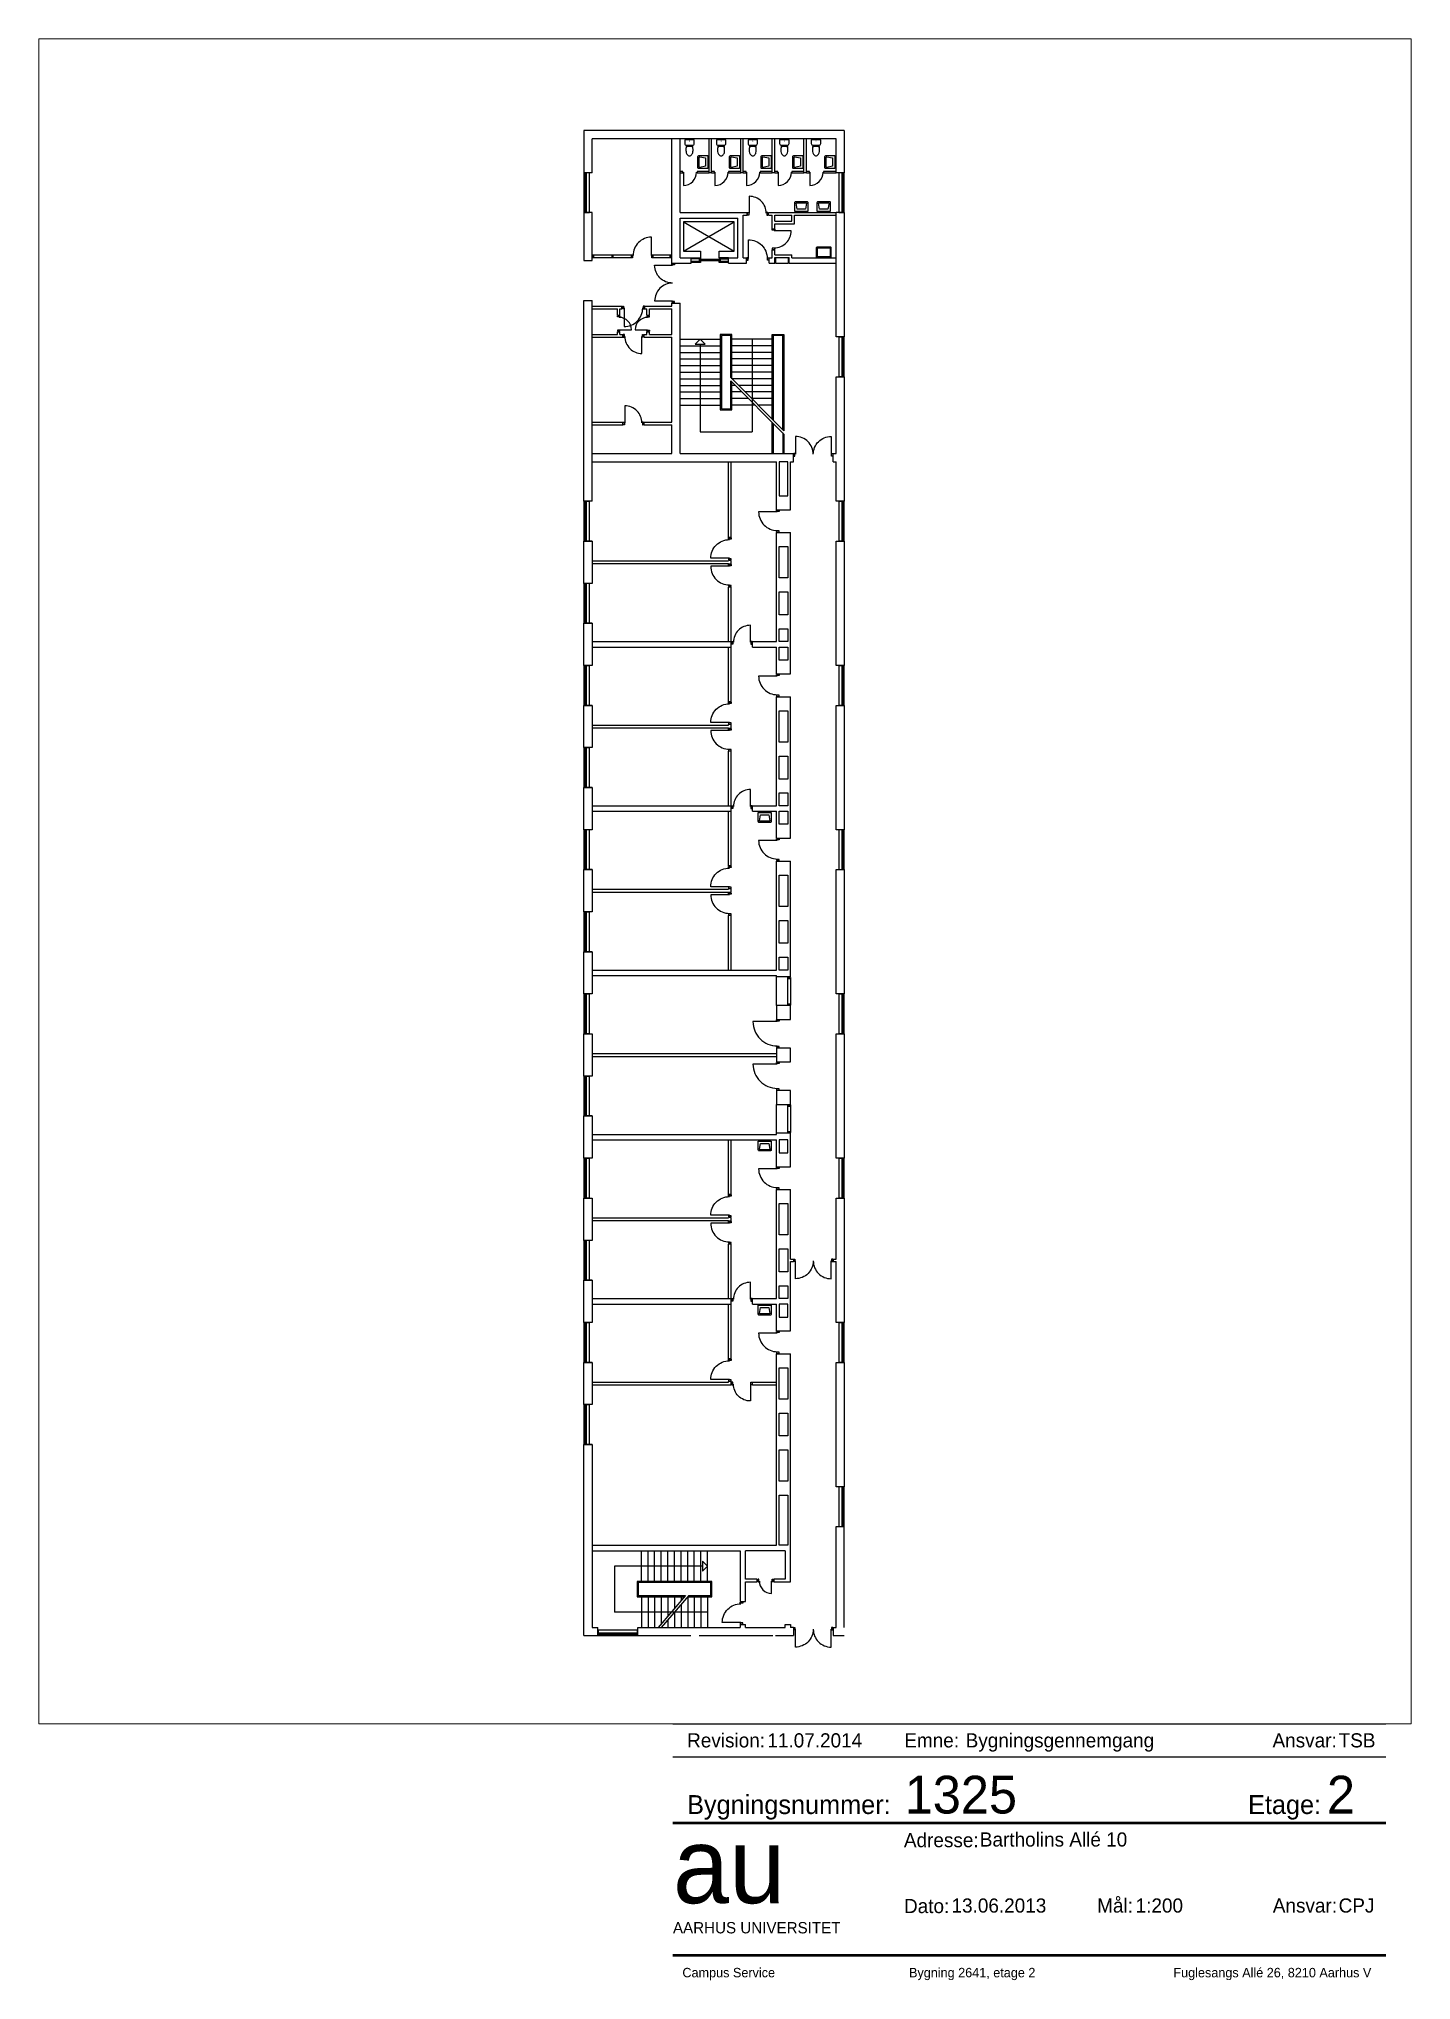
# Paper-space layout 'A3_pdf_stående' of a CAD drawing. Header units: millimetres. Extents: x 0 to 291, y 2 to 414.
# The model-space entities are those that its viewports show. They can reach past a viewport. Long polylines and large blocks are cut down to what shows.
import ezdxf

# ---------------------------------------------------------------- set-up
doc = ezdxf.new("R2010")
doc.units = ezdxf.units.MM
doc.header["$LTSCALE"] = 100
doc.linetypes.add('HIDDEN', pattern=[5, 4, -1])
for name, color, linetype in [('A21----', 7, 'Continuous'), ('a22--l-', 1, 'Continuous'), ('A22--U-', 3, 'Continuous'), ('A24----', 1, 'Continuous'), ('A314-S-', 8, 'Continuous'), ('A321---', 1, 'Continuous'), ('A322---', 1, 'Continuous'), ('A59----', 2, 'Continuous'), ('A66----', 12, 'Continuous'), ('A89--Y-', 12, 'Continuous')]:
    doc.layers.add(name, color=color, linetype=linetype)
doc.layers.add('tegningsopsætning', color=7, linetype='Continuous', lineweight=50)
doc.styles.add('ISO', font='ISO')
doc.styles.add('tegningshoved str 3', font='', dxfattribs={"height": 3})
doc.styles.add('tegningshoved str 8', font='', dxfattribs={"height": 8})
doc.styles.get('tegningshoved str 3').set_extended_font_data('AU Passata')
doc.styles.get('tegningshoved str 8').set_extended_font_data('AU Passata')

# ---------------------------------------------------------------- blocks, each defined once
blk = doc.blocks.new('Tegningshoved')
at = {"layer": 'tegningsopsætning'}
for points in [[(0, 28), (151, 28)], [(0, 0), (151, 0)]]:
    blk.add_lwpolyline(points, dxfattribs=at)
at = {"layer": 'tegningsopsætning', "attachment_point": 1}
for s, width, insert, char_height in [('{\\fAU Passata|b0|i0|c0|p34;Bygningsnummer:}', 14.039, (3, 33.89), 4), ('{\\fAU Passata|b0|i0|c0|p34;Etage:}', 14.039, (121.82, 33.89), 4), ('{\\fAU Passata|b0|i0|c0|p34;Adresse:}', 14.039, (48.92, 25.86), 3), ('{\\fAU Passata|b0|i0|c0|p34;Mål:}', 14.039, (89.85, 12), 3), ('{\\fAU Passata|b0|i0|c0|p34;Dato:}', 14.039, (48.94, 11.9), 3), ('{\\fAU Passata|b0|i0|c0|p34;Ansvar:}', 14.039, (127.06, 12), 3), ('{\\fAU Passata|b0|i0|c0|p34;AARHUS UNIVERSITET}', 76.8942, (0, 7), 2.4)]:
    blk.add_mtext_dynamic_manual_height_columns(s, width=width, gutter_width=1250, heights=[0], dxfattribs=dict(at, insert=insert, char_height=char_height))
at = {"layer": 'tegningsopsætning', "attachment_point": 1, "style": 'ISO'}
for s, width, heights, insert, char_height in [('{\\fAU Peto|b0|i0|c0|p82;au}', 20.8914, [10], (0, 27), 16), ('{\\fAU Passata Light|b0|i0|c0|p34;Campus Service^I^I^I^IBygning 2641, etage 2^I^I^I^IFuglesangs Allé 26, 8210 Aarhus V}', 148.2946, [0], (2, -2.71), 2)]:
    blk.add_mtext_dynamic_manual_height_columns(s, width=width, gutter_width=1250, heights=heights, dxfattribs=dict(at, insert=insert, char_height=char_height))
blk = doc.blocks.new('aml. tegningshoved blok')
blk.add_blockref('Tegningshoved', (-156.36, 7.8))
at = {"layer": 'tegningsopsætning'}
for tag, p, height, style in [('XXXX', (-107.28, 37.8), 8, 'tegningshoved str 8'), ('X', (-17.84, 37.8), 8, 'tegningshoved str 8'), ('XXX', (-91.36, 30.8), 3, 'tegningshoved str 3'), ('XX.XX.2012', (-97.36, 16.8), 3, 'tegningshoved str 3'), ('1:XXX', (-58.36, 16.8), 3, 'tegningshoved str 3'), ('XXX', (-15.36, 16.8), 3, 'tegningshoved str 3')]:
    blk.add_attdef(tag, p, '', height=height, dxfattribs=dict(at, style=style))
blk = doc.blocks.new('Rev. blok')
for points in [[(-151, 11), (0, 11)], [(-151, 4), (0, 4)]]:
    blk.add_lwpolyline(points)
at = {"char_height": 3, "attachment_point": 1, "style": 'tegningshoved str 3'}
for s, insert in [('Revision:', (-148, 9)), ('Emne:', (-102, 9)), ('Ansvar:', (-24, 9))]:
    blk.add_mtext_dynamic_manual_height_columns(s, width=7, gutter_width=15, heights=[0], dxfattribs=dict(at, insert=insert))
at = {"style": 'tegningshoved str 3'}
for tag, p in [('XX.XX.2012', (-131, 6)), ('XXX', (-89, 6)), ('XXX', (-10, 6))]:
    blk.add_attdef(tag, p, '', height=3, dxfattribs=at)
blk = doc.blocks.new('V169')
for p, q in [((-10, 110), (-1680, 110)), ((-10, 50), (-1680, 50))]:
    blk.add_line(p, q)
blk.add_lwpolyline([(-10, 0), (-10, 230), (-1680, 230), (-1680, 0)], close=True)
blk = doc.blocks.new('HV')
for points in [[(-235, -470, -0.414214), (-275, -430), (-275, -50), (275, -50), (275, -430, -0.414214), (235, -470)], [(-201, -420, -0.468921), (-221, -396), (-175, -150), (175, -150), (221, -396, -0.468921), (201, -420)]]:
    blk.add_lwpolyline(points, format="xyb", close=True)
blk = doc.blocks.new('TOI')
blk.add_lwpolyline([(-200, -200, 0.414214), (-125, -275), (125, -275, 0.414214), (200, -200), (200, -50), (-200, -50)], format="xyb", close=True)
blk.add_lwpolyline([(-132, -275), (-142, -375, 0.055722), (-150, -447), (-150, -500, 0.067326), (-138, -590, 0.079706), (-106, -659, 0.107125), (-54, -710, 0.140126), (0, -725, 0.140126), (54, -710, 0.107125), (106, -659, 0.079706), (138, -590, 0.067326), (150, -500), (150, -447, 0.055722), (142, -375), (132, -275)], format="xyb")
blk.add_lwpolyline([(142, -375), (94, -325), (-94, -325), (-142, -375)])
at = {"const_width": 19.8}
blk.add_lwpolyline([(-10, -97, 1), (10, -97, 1)], format="xyb", close=True, dxfattribs=at)
blk = doc.blocks.new('RENGVASK')
blk.add_line((-305, -35), (305, -35))
blk.add_lwpolyline([(300, 0, -0.414214), (305, -5), (305, -425, -0.414214), (270, -460), (-270, -460, -0.414214), (-305, -425), (-305, -5, -0.414214), (-300, 0)], format="xyb", close=True)
blk.add_lwpolyline([(260, -35, -0.414214), (270, -45), (270, -415, -0.414214), (260, -425), (-260, -425, -0.414214), (-270, -415), (-270, -45, -0.414214), (-260, -35)], format="xyb")
blk = doc.blocks.new('D90H')
for points in [[(-880, 0), (-830, 0), (-830, 110), (-880, 110)], [(-20, 110), (-20, 0), (-70, 0), (-70, 110)]]:
    blk.add_lwpolyline(points, close=True)
blk.add_lwpolyline([(-810, 28, 0.414214), (-90, -692), (-90, 28)], format="xyb")
blk = doc.blocks.new('D97H')
for points in [[(-950, 110), (-900, 110), (-900, 0), (-950, 0)], [(-20, 0), (-20, 110), (-70, 110), (-70, 0)]]:
    blk.add_lwpolyline(points, close=True)
blk.add_lwpolyline([(-90, 30), (-90, -760, -0.414214), (-880, 30)], format="xyb")
blk = doc.blocks.new('D169D')
for points in [[(20, 110), (70, 110), (70, 0), (20, 0)], [(1670, 0), (1670, 110), (1620, 110), (1620, 0)]]:
    blk.add_lwpolyline(points, close=True)
for points in [[(845, 30, -0.414214), (90, -725), (90, 30)], [(845, 30, 0.414214), (1600, -725), (1600, 30)]]:
    blk.add_lwpolyline(points, format="xyb")
blk = doc.blocks.new('D97V')
for points in [[(20, 0), (20, 110), (70, 110), (70, 0)], [(950, 0), (950, 110), (900, 110), (900, 0)]]:
    blk.add_lwpolyline(points, close=True)
blk.add_lwpolyline([(90, 30), (90, -760, 0.414214), (880, 30, 0.414214)], format="xyb")
blk = doc.blocks.new('D70H')
for points in [[(-630, 110), (-680, 110), (-680, 0), (-630, 0)], [(-20, 0), (-70, 0), (-70, 110), (-20, 110)]]:
    blk.add_lwpolyline(points, close=True)
blk.add_lwpolyline([(-610, 28, 0.414214), (-90, -492), (-90, 28)], format="xyb")
blk = doc.blocks.new('PIL')
for p, q in [((0, 0), (-212, -212)), ((0, 0), (212, -212)), ((-212, -212), (212, -212))]:
    blk.add_line(p, q)
blk = doc.blocks.new('D90V')
for points in [[(20, 0), (70, 0), (70, 110), (20, 110)], [(830, 110), (880, 110), (880, 0), (830, 0)]]:
    blk.add_lwpolyline(points, close=True)
blk.add_lwpolyline([(90, 28), (90, -692, 0.414214), (810, 28)], format="xyb")
blk = doc.blocks.new('D121V')
for p, q in [((20, 0), (20, 110)), ((20, 110), (70, 110)), ((70, 0), (20, 0)), ((70, 110), (70, 0)), ((90, 30), (90, -1000)), ((1140, 110), (1140, 0)), ((1190, 110), (1140, 110)), ((1140, 0), (1190, 0)), ((1190, 0), (1190, 110))]:
    blk.add_line(p, q)
blk.add_arc((90, 30), 1030, 270, 0)
blk = doc.blocks.new('D70V')
for points in [[(20, 0), (70, 0), (70, 110), (20, 110)], [(630, 110), (680, 110), (680, 0), (630, 0)]]:
    blk.add_lwpolyline(points, close=True)
blk.add_lwpolyline([(90, 28), (90, -492, 0.414214), (610, 28, 0.414214)], format="xyb")
blk = doc.blocks.new('DD169')
for points in [[(20, 110), (70, 110), (70, 0), (20, 0)], [(1670, 0), (1670, 110), (1620, 110), (1620, 0)]]:
    blk.add_lwpolyline(points, close=True)
for points in [[(845, 30, -0.414214), (90, -725), (90, 30)], [(845, 30, 0.414214), (1600, -725), (1600, 30)]]:
    blk.add_lwpolyline(points, format="xyb")

msp = doc.modelspace()

# ---------------------------------------------------------------- linework, layer by layer
at = {"layer": 'A21----'}
for p, q in [((-138860667, 257871387), (-138871697, 257871387)), ((-138871697, 257871387), (-138871697, 257869597)), ((-138861017, 257871037), (-138871347, 257871037)), ((-138871347, 257869597), (-138871347, 257871037)), ((-138861017, 257869597), (-138861017, 257871037)), ((-138860667, 257871387), (-138860667, 257869597)), ((-138871347, 257869597), (-138871697, 257869597)), ((-138860667, 257869597), (-138861017, 257869597)), ((-138871347, 257867907), (-138871697, 257867907)), ((-138871697, 257867907), (-138871697, 257865877)), ((-138871347, 257865877), (-138871347, 257867907)), ((-138861017, 257862637), (-138861017, 257867907)), ((-138860667, 257867907), (-138860667, 257862637)), ((-138871697, 257865877), (-138871347, 257865877)), ((-138871697, 257864187), (-138871347, 257864187)), ((-138871697, 257855677), (-138871697, 257864187)), ((-138871347, 257855677), (-138871347, 257864187)), ((-138860667, 257862637), (-138861017, 257862637)), ((-138861017, 257860947), (-138860667, 257860947)), ((-138861017, 257857697), (-138861017, 257860947)), ((-138860667, 257860947), (-138860667, 257855677)), ((-138861137, 257857347), (-138861137, 257857697)), ((-138861137, 257857697), (-138861017, 257857697)), ((-138861137, 257857347), (-138861017, 257857347)), ((-138861017, 257855677), (-138861017, 257857347)), ((-138871347, 257855677), (-138871697, 257855677)), ((-138860667, 257855677), (-138861017, 257855677)), ((-138871697, 257848717), (-138871697, 257850507)), ((-138871697, 257850507), (-138871347, 257850507)), ((-138871347, 257850507), (-138871697, 257850507)), ((-138871347, 257850507), (-138871347, 257848717)), ((-138871347, 257848717), (-138871697, 257848717)), ((-138871347, 257843547), (-138871697, 257843547)), ((-138871697, 257843547), (-138871347, 257843547)), ((-138871697, 257841757), (-138871697, 257843547)), ((-138871347, 257843547), (-138871347, 257841757)), ((-138871347, 257841757), (-138871697, 257841757)), ((-138871347, 257836587), (-138871697, 257836587)), ((-138871697, 257836587), (-138871347, 257836587)), ((-138871697, 257834797), (-138871697, 257836587)), ((-138871347, 257836587), (-138871347, 257834797)), ((-138871347, 257834797), (-138871697, 257834797)), ((-138871347, 257829627), (-138871697, 257829627)), ((-138871697, 257829627), (-138871347, 257829627)), ((-138871697, 257827837), (-138871697, 257829627)), ((-138871347, 257829627), (-138871347, 257827837)), ((-138871347, 257827837), (-138871697, 257827837)), ((-138861137, 257823567), (-138861137, 257823457)), ((-138861137, 257823567), (-138861017, 257823567)), ((-138861137, 257823567), (-138861137, 257823457)), ((-138861137, 257823567), (-138861017, 257823567)), ((-138861137, 257823567), (-138861137, 257823457)), ((-138861137, 257823567), (-138861017, 257823567)), ((-138861137, 257823567), (-138861137, 257823457)), ((-138861137, 257823567), (-138861017, 257823567)), ((-138861137, 257823457), (-138861017, 257823457)), ((-138861137, 257823457), (-138861017, 257823457)), ((-138861137, 257823457), (-138861017, 257823457)), ((-138861137, 257823457), (-138861017, 257823457)), ((-138871347, 257822667), (-138871697, 257822667)), ((-138871697, 257822667), (-138871347, 257822667)), ((-138871697, 257820877), (-138871697, 257822667)), ((-138871347, 257822667), (-138871347, 257820877)), ((-138871347, 257820877), (-138871697, 257820877)), ((-138871697, 257817397), (-138871697, 257819187)), ((-138871697, 257819187), (-138871347, 257819187)), ((-138871347, 257819187), (-138871697, 257819187)), ((-138871347, 257819187), (-138871347, 257817397)), ((-138871347, 257817397), (-138871697, 257817397)), ((-138871347, 257815707), (-138871697, 257815707)), ((-138871697, 257815707), (-138871347, 257815707)), ((-138871697, 257807607), (-138871697, 257815707)), ((-138871347, 257815707), (-138871347, 257807957)), ((-138861017, 257812227), (-138860667, 257812227)), ((-138861017, 257807957), (-138861017, 257812227)), ((-138860667, 257807957), (-138860667, 257812227)), ((-138871697, 257807607), (-138871107, 257807607)), ((-138871347, 257807957), (-138871107, 257807957)), ((-138871107, 257807607), (-138871107, 257807957)), ((-138869417, 257807957), (-138865077, 257807957)), ((-138869417, 257807607), (-138869417, 257807957)), ((-138869417, 257807607), (-138867167, 257807607)), ((-138866817, 257807607), (-138863697, 257807607)), ((-138865077, 257808077), (-138865077, 257807957)), ((-138865077, 257808077), (-138864847, 257808077)), ((-138864847, 257807957), (-138864847, 257808077)), ((-138864847, 257807957), (-138863177, 257807957)), ((-138863587, 257807607), (-138862827, 257807607)), ((-138863177, 257807957), (-138863177, 257808077)), ((-138863177, 257808077), (-138862947, 257808077)), ((-138862947, 257808077), (-138862947, 257807957)), ((-138862827, 257807957), (-138862947, 257807957)), ((-138862827, 257807957), (-138862827, 257807607)), ((-138862827, 257807957), (-138862827, 257807607)), ((-138861137, 257807957), (-138861017, 257807957)), ((-138861137, 257807957), (-138861137, 257807607)), ((-138861137, 257807607), (-138860667, 257807607))]:
    msp.add_line(p, q, dxfattribs=at)
for points in [[(-138860667, 257867907), (-138861017, 257867907)], [(-138871347, 257853987), (-138871347, 257852197), (-138871697, 257852197), (-138871697, 257853987), (-138871347, 257853987), (-138871697, 257853987)], [(-138871347, 257847027), (-138871347, 257845237), (-138871697, 257845237), (-138871697, 257847027), (-138871347, 257847027), (-138871697, 257847027)], [(-138871347, 257840067), (-138871347, 257838277), (-138871697, 257838277), (-138871697, 257840067), (-138871347, 257840067), (-138871697, 257840067)], [(-138861017, 257823567), (-138861017, 257826147), (-138860667, 257826147), (-138860667, 257820877), (-138861017, 257820877)], [(-138861017, 257820877), (-138861017, 257823457)]]:
    msp.add_lwpolyline(points, dxfattribs=at)
for points in [[(-138861017, 257848717), (-138861017, 257853987), (-138860667, 257853987), (-138860667, 257848717)], [(-138861017, 257841757), (-138861017, 257847027), (-138860667, 257847027), (-138860667, 257841757)], [(-138861017, 257834797), (-138861017, 257840067), (-138860667, 257840067), (-138860667, 257834797)], [(-138871347, 257833107), (-138871347, 257831317), (-138871697, 257831317), (-138871697, 257833107)], [(-138861017, 257827837), (-138861017, 257833107), (-138860667, 257833107), (-138860667, 257827837)], [(-138871347, 257826147), (-138871347, 257826147), (-138871347, 257824357), (-138871697, 257824357), (-138871697, 257826147)], [(-138861017, 257813917), (-138861017, 257819187), (-138860667, 257819187), (-138860667, 257813917)]]:
    msp.add_lwpolyline(points, close=True, dxfattribs=at)
at = {"layer": 'a22--l-'}
for points in [[(-138867627, 257869597), (-138867507, 257869597), (-138867507, 257869647), (-138867627, 257869647)], [(-138866397, 257869647), (-138866907, 257869647), (-138866907, 257869597), (-138866397, 257869597)], [(-138866287, 257869597), (-138866167, 257869597), (-138866167, 257869647), (-138866287, 257869647)], [(-138865057, 257869647), (-138865567, 257869647), (-138865567, 257869597), (-138865057, 257869597)], [(-138864947, 257869597), (-138864827, 257869597), (-138864827, 257869647), (-138864947, 257869647)], [(-138863717, 257869647), (-138864227, 257869647), (-138864227, 257869597), (-138863717, 257869597)], [(-138863607, 257869597), (-138863487, 257869597), (-138863487, 257869647), (-138863607, 257869647)], [(-138862377, 257869647), (-138862887, 257869647), (-138862887, 257869597), (-138862377, 257869597)], [(-138862267, 257869597), (-138862147, 257869597), (-138862147, 257869647), (-138862267, 257869647)], [(-138861017, 257869647), (-138861547, 257869647), (-138861547, 257869597), (-138861017, 257869597)]]:
    msp.add_lwpolyline(points, dxfattribs=at)
at = {"layer": 'A22--U-'}
for p, q in [((-138867977, 257865767), (-138867977, 257871037)), ((-138867627, 257867907), (-138867627, 257871037)), ((-138866397, 257869597), (-138866397, 257871037)), ((-138866287, 257869597), (-138866287, 257871037)), ((-138865057, 257869597), (-138865057, 257871037)), ((-138864947, 257869597), (-138864947, 257871037)), ((-138863717, 257869597), (-138863717, 257871037)), ((-138863607, 257869597), (-138863607, 257871037)), ((-138862377, 257869597), (-138862377, 257871037)), ((-138862267, 257869597), (-138862267, 257871037)), ((-138866287, 257869597), (-138866397, 257869597)), ((-138864947, 257869597), (-138865057, 257869597)), ((-138863607, 257869597), (-138863717, 257869597)), ((-138862267, 257869597), (-138862377, 257869597)), ((-138867627, 257867907), (-138864782, 257867907)), ((-138867627, 257865997), (-138867627, 257867677)), ((-138867627, 257867677), (-138865177, 257867677)), ((-138865177, 257865997), (-138865177, 257867677)), ((-138864947, 257865997), (-138864947, 257867797)), ((-138864947, 257867797), (-138864782, 257867797)), ((-138864782, 257867797), (-138864782, 257867907)), ((-138863882, 257867797), (-138863882, 257867907)), ((-138863882, 257867907), (-138861017, 257867907)), ((-138863882, 257867797), (-138863717, 257867797)), ((-138863717, 257867227), (-138863717, 257867797)), ((-138863607, 257867797), (-138862887, 257867797)), ((-138863607, 257867547), (-138863607, 257867797)), ((-138863607, 257867547), (-138862887, 257867547)), ((-138862887, 257867547), (-138862887, 257867797)), ((-138862777, 257867437), (-138862777, 257867797)), ((-138862777, 257867797), (-138861017, 257867797)), ((-138863717, 257867227), (-138863607, 257867227)), ((-138863607, 257867437), (-138862777, 257867437)), ((-138863607, 257867227), (-138863607, 257867437)), ((-138867627, 257865997), (-138867157, 257865997)), ((-138867157, 257865767), (-138867157, 257865997)), ((-138865567, 257865767), (-138865567, 257865997)), ((-138865567, 257865997), (-138865177, 257865997)), ((-138864947, 257865997), (-138864817, 257865997)), ((-138864817, 257865767), (-138864817, 257865997)), ((-138863847, 257865767), (-138863847, 257865997)), ((-138863847, 257865997), (-138863717, 257865997)), ((-138863717, 257865997), (-138863717, 257866327)), ((-138863717, 257866327), (-138863607, 257866327)), ((-138863607, 257866117), (-138863607, 257866327)), ((-138863607, 257866117), (-138862897, 257866117)), ((-138863607, 257865767), (-138863607, 257866007)), ((-138863607, 257866007), (-138863007, 257866007)), ((-138863007, 257865767), (-138863007, 257866007)), ((-138862897, 257865997), (-138862897, 257866117)), ((-138862897, 257865997), (-138861017, 257865997)), ((-138867977, 257865767), (-138867157, 257865767)), ((-138865567, 257865767), (-138864817, 257865767)), ((-138863847, 257865767), (-138863607, 257865767)), ((-138863007, 257865767), (-138861017, 257865767)), ((-138871347, 257863947), (-138870087, 257863947)), ((-138871347, 257863837), (-138870282, 257863837)), ((-138870282, 257863557), (-138870282, 257863837)), ((-138870282, 257863557), (-138870282, 257863837)), ((-138870282, 257863557), (-138870172, 257863557)), ((-138870282, 257863557), (-138870172, 257863557)), ((-138870172, 257863557), (-138870172, 257863837)), ((-138870172, 257863837), (-138870087, 257863837)), ((-138870172, 257863557), (-138870172, 257863837)), ((-138870087, 257863837), (-138870087, 257863947)), ((-138869117, 257863837), (-138869117, 257863947)), ((-138869117, 257863947), (-138867977, 257863947)), ((-138869117, 257863837), (-138869032, 257863837)), ((-138869032, 257863557), (-138869032, 257863837)), ((-138869032, 257863557), (-138869032, 257863837)), ((-138869032, 257863557), (-138868922, 257863557)), ((-138869032, 257863557), (-138868922, 257863557)), ((-138868922, 257863557), (-138868922, 257863837)), ((-138868922, 257863837), (-138867977, 257863837)), ((-138868922, 257863557), (-138868922, 257863837)), ((-138867977, 257864077), (-138867627, 257864077)), ((-138867977, 257863947), (-138867977, 257864077)), ((-138867977, 257862737), (-138867977, 257863837)), ((-138867627, 257857697), (-138867627, 257864077)), ((-138867627, 257857697), (-138867627, 257864077)), ((-138871347, 257862737), (-138870282, 257862737)), ((-138871347, 257862627), (-138870052, 257862627)), ((-138870282, 257862857), (-138870172, 257862857)), ((-138870282, 257862737), (-138870282, 257862857)), ((-138870282, 257862737), (-138870282, 257862857)), ((-138870282, 257862857), (-138870172, 257862857)), ((-138870172, 257862737), (-138870172, 257862857)), ((-138870172, 257862737), (-138870172, 257862857)), ((-138870172, 257862737), (-138870052, 257862737)), ((-138870052, 257862627), (-138870052, 257862737)), ((-138869152, 257862627), (-138869152, 257862737)), ((-138869152, 257862737), (-138869032, 257862737)), ((-138869152, 257862627), (-138867977, 257862627)), ((-138869032, 257862857), (-138868922, 257862857)), ((-138869032, 257862737), (-138869032, 257862857)), ((-138869032, 257862737), (-138869032, 257862857)), ((-138869032, 257862857), (-138868922, 257862857)), ((-138868922, 257862737), (-138868922, 257862857)), ((-138868922, 257862737), (-138868922, 257862857)), ((-138868922, 257862737), (-138867977, 257862737)), ((-138867977, 257859027), (-138867977, 257862627)), ((-138871347, 257859027), (-138870052, 257859027)), ((-138871347, 257858917), (-138870052, 257858917)), ((-138870052, 257858917), (-138870052, 257859027)), ((-138869152, 257859027), (-138867977, 257859027)), ((-138869152, 257858917), (-138869152, 257859027)), ((-138869152, 257858917), (-138867977, 257858917)), ((-138867977, 257857697), (-138867977, 257858917)), ((-138871347, 257857697), (-138867977, 257857697)), ((-138867627, 257857697), (-138862827, 257857697)), ((-138862827, 257857347), (-138862827, 257857697)), ((-138871347, 257857347), (-138863537, 257857347)), ((-138863537, 257855317), (-138863537, 257857347)), ((-138862947, 257857347), (-138862827, 257857347)), ((-138862947, 257855317), (-138862947, 257857347)), ((-138863537, 257855317), (-138862947, 257855317)), ((-138863537, 257849727), (-138863537, 257854347)), ((-138863537, 257854347), (-138862947, 257854347)), ((-138862947, 257848357), (-138862947, 257854347)), ((-138871347, 257849727), (-138865457, 257849727)), ((-138871347, 257849497), (-138865457, 257849497)), ((-138865457, 257849497), (-138865457, 257849727)), ((-138864557, 257849497), (-138864557, 257849727)), ((-138864557, 257849727), (-138863537, 257849727)), ((-138864557, 257849497), (-138863537, 257849497)), ((-138863537, 257848357), (-138863537, 257849497)), ((-138863537, 257848357), (-138862947, 257848357)), ((-138863537, 257842767), (-138863537, 257847387)), ((-138863537, 257847387), (-138862947, 257847387)), ((-138862947, 257841397), (-138862947, 257847387)), ((-138871347, 257842767), (-138865457, 257842767)), ((-138871347, 257842537), (-138865457, 257842537)), ((-138864557, 257842537), (-138864557, 257842767)), ((-138864557, 257842767), (-138863537, 257842767)), ((-138864557, 257842537), (-138863537, 257842537)), ((-138863537, 257841397), (-138863537, 257842537)), ((-138863537, 257841397), (-138862947, 257841397)), ((-138863537, 257835807), (-138863537, 257840427)), ((-138863537, 257840427), (-138862947, 257840427)), ((-138862947, 257835517), (-138862947, 257840427)), ((-138871347, 257835807), (-138863537, 257835807)), ((-138871347, 257835577), (-138863537, 257835577)), ((-138863537, 257835517), (-138863537, 257835577)), ((-138862947, 257835517), (-138863537, 257835517)), ((-138871347, 257828847), (-138863537, 257828847)), ((-138863537, 257828847), (-138863537, 257828907)), ((-138863537, 257828907), (-138862947, 257828907)), ((-138862947, 257827477), (-138862947, 257828907)), ((-138871347, 257828617), (-138863537, 257828617)), ((-138863537, 257827477), (-138863537, 257828617)), ((-138863537, 257827477), (-138862947, 257827477)), ((-138863537, 257821887), (-138863537, 257826507)), ((-138863537, 257826507), (-138862947, 257826507)), ((-138862947, 257823567), (-138862947, 257826507)), ((-138862947, 257823567), (-138862827, 257823567)), ((-138862947, 257823567), (-138862827, 257823567)), ((-138862947, 257823567), (-138862827, 257823567)), ((-138862947, 257823567), (-138862827, 257823567)), ((-138862947, 257820517), (-138862947, 257823457)), ((-138862947, 257823457), (-138862827, 257823457)), ((-138862947, 257823457), (-138862827, 257823457)), ((-138862947, 257823457), (-138862827, 257823457)), ((-138862947, 257823457), (-138862827, 257823457)), ((-138862827, 257823567), (-138862827, 257823457)), ((-138862827, 257823567), (-138862827, 257823457)), ((-138862827, 257823567), (-138862827, 257823457)), ((-138862827, 257823567), (-138862827, 257823457)), ((-138871347, 257821887), (-138865457, 257821887)), ((-138871347, 257821657), (-138865457, 257821657)), ((-138864557, 257821657), (-138864557, 257821887)), ((-138864557, 257821887), (-138863537, 257821887)), ((-138864557, 257821657), (-138863537, 257821657)), ((-138863537, 257820517), (-138863537, 257821657)), ((-138863537, 257820517), (-138862947, 257820517)), ((-138863537, 257819547), (-138862947, 257819547)), ((-138863537, 257811437), (-138863537, 257819547)), ((-138862947, 257809887), (-138862947, 257819547)), ((-138871347, 257811437), (-138863537, 257811437)), ((-138871347, 257811207), (-138865077, 257811207)), ((-138865077, 257811207), (-138865077, 257809047)), ((-138863177, 257811207), (-138864847, 257811207)), ((-138864847, 257809997), (-138864847, 257811207)), ((-138863177, 257811207), (-138863177, 257809997)), ((-138864367, 257809997), (-138864847, 257809997)), ((-138864367, 257809997), (-138864367, 257809887)), ((-138863657, 257809997), (-138863657, 257809887)), ((-138863177, 257809997), (-138863657, 257809997)), ((-138864847, 257809047), (-138864847, 257809887)), ((-138864847, 257809887), (-138864367, 257809887)), ((-138863657, 257809887), (-138862947, 257809887)), ((-138865077, 257809047), (-138864847, 257809047))]:
    msp.add_line(p, q, dxfattribs=at)
for points in [[(-138865567, 257854142), (-138865567, 257857347)], [(-138865457, 257854142), (-138865457, 257857347)], [(-138865457, 257854142), (-138865567, 257854142)], [(-138871347, 257853152), (-138865567, 257853152)], [(-138871347, 257853032), (-138865567, 257853032)], [(-138865567, 257853152), (-138865567, 257853172)], [(-138865457, 257853172), (-138865567, 257853172)], [(-138865567, 257853012), (-138865567, 257853032)], [(-138865457, 257853012), (-138865567, 257853012)], [(-138865457, 257853012), (-138865457, 257853172)], [(-138865567, 257849727), (-138865567, 257852042)], [(-138865457, 257852042), (-138865567, 257852042)], [(-138865457, 257849727), (-138865457, 257852042)], [(-138865567, 257847182), (-138865567, 257849497)], [(-138865457, 257847182), (-138865457, 257849497)], [(-138865457, 257847182), (-138865567, 257847182)], [(-138871347, 257846192), (-138865567, 257846192)], [(-138865567, 257846192), (-138865567, 257846212)], [(-138865457, 257846212), (-138865567, 257846212)], [(-138865457, 257846052), (-138865457, 257846212)], [(-138871347, 257846072), (-138865567, 257846072)], [(-138865567, 257846052), (-138865567, 257846072)], [(-138865457, 257846052), (-138865567, 257846052)], [(-138865567, 257842767), (-138865567, 257845082)], [(-138865457, 257845082), (-138865567, 257845082)], [(-138865457, 257842537), (-138865457, 257845082)], [(-138865567, 257840222), (-138865567, 257842537)], [(-138865457, 257840222), (-138865457, 257842537)], [(-138865457, 257840222), (-138865567, 257840222)], [(-138871347, 257839232), (-138865567, 257839232)], [(-138871347, 257839112), (-138865567, 257839112)], [(-138865567, 257839232), (-138865567, 257839252)], [(-138865457, 257839252), (-138865567, 257839252)], [(-138865567, 257839092), (-138865567, 257839112)], [(-138865457, 257839092), (-138865567, 257839092)], [(-138865457, 257839092), (-138865457, 257839252)], [(-138865567, 257835807), (-138865567, 257838122)], [(-138865457, 257838122), (-138865567, 257838122)], [(-138865457, 257835807), (-138865457, 257838122)], [(-138871347, 257832272), (-138863537, 257832272)], [(-138871347, 257832152), (-138863537, 257832152)], [(-138865567, 257826302), (-138865567, 257828617)], [(-138865457, 257826302), (-138865457, 257828617)], [(-138865457, 257826302), (-138865567, 257826302)], [(-138871347, 257825312), (-138865567, 257825312)], [(-138871347, 257825192), (-138865567, 257825192)], [(-138865567, 257825312), (-138865567, 257825332)], [(-138865457, 257825332), (-138865567, 257825332)], [(-138865567, 257825172), (-138865567, 257825192)], [(-138865457, 257825172), (-138865567, 257825172)], [(-138865457, 257825172), (-138865457, 257825332)], [(-138865567, 257821887), (-138865567, 257824202)], [(-138865457, 257824202), (-138865567, 257824202)], [(-138865457, 257821657), (-138865457, 257824202)], [(-138865567, 257819342), (-138865567, 257821657)], [(-138865457, 257819342), (-138865457, 257821657)], [(-138865457, 257819342), (-138865567, 257819342)], [(-138871347, 257818352), (-138865567, 257818352)], [(-138871347, 257818242), (-138865457, 257818242)], [(-138865567, 257818352), (-138865567, 257818372)], [(-138865457, 257818372), (-138865567, 257818372)], [(-138865457, 257818242), (-138865457, 257818372)], [(-138864557, 257818242), (-138864557, 257818352)], [(-138864557, 257818352), (-138863537, 257818352)], [(-138864557, 257818242), (-138863537, 257818242)]]:
    msp.add_lwpolyline(points, dxfattribs=at)
for points in [[(-138863427, 257855907), (-138863057, 257855907), (-138863057, 257857347), (-138863427, 257857347)], [(-138863427, 257852427), (-138863427, 257853757), (-138863057, 257853757), (-138863057, 257852427)], [(-138863427, 257850867), (-138863427, 257851837), (-138863057, 257851837), (-138863057, 257850867)], [(-138863427, 257849727), (-138863427, 257850277), (-138863057, 257850277), (-138863057, 257849727)], [(-138863427, 257848947), (-138863427, 257849497), (-138863057, 257849497), (-138863057, 257848947)], [(-138863427, 257845467), (-138863427, 257846797), (-138863057, 257846797), (-138863057, 257845467)], [(-138863427, 257843907), (-138863427, 257844877), (-138863057, 257844877), (-138863057, 257843907)], [(-138863427, 257842767), (-138863427, 257843317), (-138863057, 257843317), (-138863057, 257842767)], [(-138863427, 257841987), (-138863427, 257842537), (-138863057, 257842537), (-138863057, 257841987)], [(-138863427, 257838507), (-138863427, 257839837), (-138863057, 257839837), (-138863057, 257838507)], [(-138863427, 257836947), (-138863427, 257837917), (-138863057, 257837917), (-138863057, 257836947)], [(-138863427, 257835807), (-138863427, 257836357), (-138863057, 257836357), (-138863057, 257835807)], [(-138863537, 257834307), (-138863537, 257833717), (-138862947, 257833717), (-138862947, 257834307)], [(-138862947, 257832507), (-138863537, 257832507), (-138863537, 257831917), (-138862947, 257831917)], [(-138862947, 257830707), (-138863537, 257830707), (-138863537, 257830117), (-138862947, 257830117)], [(-138863427, 257828617), (-138863427, 257828067), (-138863057, 257828067), (-138863057, 257828617)], [(-138863427, 257824587), (-138863427, 257825917), (-138863057, 257825917), (-138863057, 257824587)], [(-138863427, 257823027), (-138863427, 257823997), (-138863057, 257823997), (-138863057, 257823027)], [(-138863427, 257821887), (-138863427, 257822437), (-138863057, 257822437), (-138863057, 257821887)], [(-138863427, 257821657), (-138863427, 257821107), (-138863057, 257821107), (-138863057, 257821657)], [(-138863427, 257817627), (-138863427, 257818957), (-138863057, 257818957), (-138863057, 257817627)], [(-138863427, 257816067), (-138863427, 257817037), (-138863057, 257817037), (-138863057, 257816067)], [(-138863427, 257814147), (-138863427, 257815477), (-138863057, 257815477), (-138863057, 257814147)], [(-138863427, 257811437), (-138863427, 257813557), (-138863057, 257813557), (-138863057, 257811437)]]:
    msp.add_lwpolyline(points, close=True, dxfattribs=at)
at = {"layer": 'A24----'}
for p, q in [((-138865427, 257860867), (-138865427, 257862747)), ((-138867627, 257862547), (-138865927, 257862547)), ((-138867627, 257862267), (-138865927, 257862267)), ((-138867627, 257861987), (-138865927, 257861987)), ((-138866777, 257862335), (-138866777, 257858622)), ((-138863727, 257862547), (-138865427, 257862547)), ((-138863727, 257862267), (-138865427, 257862267)), ((-138863727, 257861987), (-138865427, 257861987)), ((-138864577, 257862547), (-138864577, 257858622)), ((-138867627, 257861707), (-138865927, 257861707)), ((-138867627, 257861427), (-138865927, 257861427)), ((-138867627, 257861147), (-138865927, 257861147)), ((-138863727, 257861707), (-138865427, 257861707)), ((-138863727, 257861427), (-138865427, 257861427)), ((-138863727, 257861147), (-138865427, 257861147)), ((-138867627, 257860867), (-138865927, 257860867)), ((-138867627, 257860587), (-138865927, 257860587)), ((-138867627, 257860307), (-138865927, 257860307)), ((-138863727, 257860867), (-138865427, 257860867)), ((-138865289, 257860587), (-138865427, 257860587)), ((-138865009, 257860307), (-138865427, 257860307)), ((-138863727, 257860587), (-138865147, 257860587)), ((-138863727, 257860307), (-138864867, 257860307)), ((-138867627, 257860027), (-138865927, 257860027)), ((-138867627, 257859747), (-138865927, 257859747)), ((-138864729, 257860027), (-138865427, 257860027)), ((-138864449, 257859747), (-138865427, 257859747)), ((-138863727, 257860027), (-138864587, 257860027)), ((-138863727, 257859747), (-138864307, 257859747)), ((-138866777, 257858622), (-138864577, 257858622)), ((-138863277, 257858575), (-138863277, 257857697)), ((-138863227, 257858525), (-138863227, 257857697)), ((-138869262, 257809907), (-138869262, 257811207)), ((-138868982, 257809907), (-138868982, 257811207)), ((-138868702, 257809907), (-138868702, 257811207)), ((-138868422, 257809907), (-138868422, 257811207)), ((-138868142, 257809907), (-138868142, 257811207)), ((-138867862, 257809907), (-138867862, 257811207)), ((-138867582, 257809907), (-138867582, 257811207)), ((-138867302, 257809907), (-138867302, 257811207)), ((-138867022, 257809907), (-138867022, 257811207)), ((-138866742, 257809907), (-138866742, 257811207)), ((-138866462, 257809907), (-138866462, 257811207)), ((-138866674, 257810557), (-138870397, 257810557)), ((-138870397, 257810557), (-138870397, 257808607)), ((-138869262, 257809257), (-138869262, 257807957)), ((-138868982, 257809257), (-138868982, 257807957)), ((-138868702, 257809257), (-138868702, 257807957)), ((-138868422, 257809257), (-138868422, 257808110)), ((-138868142, 257809257), (-138868142, 257808435)), ((-138867862, 257809257), (-138867862, 257808760)), ((-138867582, 257809257), (-138867582, 257809085)), ((-138867302, 257809257), (-138867302, 257807957)), ((-138867022, 257809257), (-138867022, 257807957)), ((-138866742, 257809257), (-138866742, 257807957)), ((-138866462, 257809257), (-138866462, 257807957)), ((-138866462, 257808607), (-138870397, 257808607)), ((-138868142, 257808282), (-138868142, 257807957)), ((-138867862, 257808607), (-138867862, 257807957)), ((-138867582, 257808932), (-138867582, 257807957))]:
    msp.add_line(p, q, dxfattribs=at)
at = {"layer": 'A24----', "linetype": 'HIDDEN'}
for p, q in [((-138865477, 257860917), (-138863227, 257858667)), ((-138865477, 257860775), (-138863227, 257858525)), ((-138867391, 257809307), (-138868554, 257807957)), ((-138867259, 257809307), (-138868422, 257807957))]:
    msp.add_line(p, q, dxfattribs=at)
at = {"layer": 'A24----'}
for points in [[(-138865477, 257862747), (-138865427, 257862747), (-138865927, 257862747), (-138865927, 257859547), (-138865427, 257859547), (-138865427, 257860725)], [(-138865477, 257860917), (-138865477, 257862697), (-138865877, 257862697), (-138865877, 257859597), (-138865477, 257859597), (-138865477, 257860775)], [(-138863727, 257859167), (-138863727, 257862747), (-138863227, 257862747), (-138863227, 257858667)], [(-138863277, 257858717), (-138863277, 257862697), (-138863677, 257862697), (-138863677, 257859117)], [(-138863727, 257857697), (-138863727, 257859025)], [(-138863677, 257858975), (-138863677, 257857697)], [(-138867302, 257809257), (-138866277, 257809257), (-138866277, 257809907), (-138869447, 257809907), (-138869447, 257809257)], [(-138869447, 257809257), (-138867434, 257809257)], [(-138867259, 257809307), (-138866327, 257809307), (-138866327, 257809857), (-138869397, 257809857), (-138869397, 257809307)], [(-138869397, 257809307), (-138867391, 257809307)]]:
    msp.add_lwpolyline(points, dxfattribs=at)
at = {"layer": 'A321---'}
for points in [[(-138867487, 257869622), (-138867487, 257869062, 0.414214), (-138866927, 257869622, 0.414214)], [(-138866147, 257869622), (-138866147, 257869062, 0.414214), (-138865587, 257869622, 0.414214)], [(-138864807, 257869622), (-138864807, 257869062, 0.414214), (-138864247, 257869622, 0.414214)], [(-138863467, 257869622), (-138863467, 257869062, 0.414214), (-138862907, 257869622, 0.414214)], [(-138862127, 257869622), (-138862127, 257869062, 0.414214), (-138861567, 257869622, 0.414214)]]:
    msp.add_lwpolyline(points, format="xyb", dxfattribs=at)
at = {"layer": 'A322---'}
for p, q in [((-138871277, 257865997), (-138871277, 257866117)), ((-138870507, 257865997), (-138870507, 257866117)), ((-138870457, 257865997), (-138870457, 257866117)), ((-138869687, 257865997), (-138869687, 257866117)), ((-138868767, 257865997), (-138868767, 257866117)), ((-138868047, 257865997), (-138868047, 257866117)), ((-138863537, 257834307), (-138863537, 257835517)), ((-138863067, 257835447), (-138862947, 257835447)), ((-138863067, 257834377), (-138862947, 257834377)), ((-138863537, 257831917), (-138863537, 257831917)), ((-138863537, 257828907), (-138863537, 257830117)), ((-138863067, 257830047), (-138862947, 257830047)), ((-138863067, 257828977), (-138862947, 257828977))]:
    msp.add_line(p, q, dxfattribs=at)
msp.add_lwpolyline([(-138868837, 257866087), (-138868837, 257866867, 0.414214), (-138869617, 257866087, 0.414214)], format="xyb", dxfattribs=at)
for points in [[(-138871327, 257865997), (-138871327, 257866117), (-138869637, 257866117), (-138869637, 257865997)], [(-138868817, 257865997), (-138868817, 257866117), (-138867997, 257866117), (-138867997, 257865997)], [(-138862947, 257834327), (-138863067, 257834327), (-138863067, 257835497), (-138862947, 257835497)], [(-138862947, 257828927), (-138863067, 257828927), (-138863067, 257830097), (-138862947, 257830097)]]:
    msp.add_lwpolyline(points, close=True, dxfattribs=at)
at = {"layer": 'A66----'}
for p, q in [((-138867477, 257867517), (-138867477, 257867517)), ((-138867477, 257866267), (-138865327, 257867517)), ((-138867477, 257867517), (-138865327, 257866267)), ((-138866362, 257865922), (-138866362, 257865872))]:
    msp.add_line(p, q, dxfattribs=at)
for points in [[(-138865962, 257865997), (-138865962, 257866267), (-138865327, 257866267), (-138865327, 257867517), (-138867477, 257867517), (-138867477, 257866267), (-138866762, 257866267), (-138866762, 257865997)], [(-138867157, 257865997), (-138866762, 257865997), (-138866762, 257865947), (-138867157, 257865947)], [(-138867157, 257865847), (-138866762, 257865847), (-138866762, 257865797), (-138867157, 257865797)], [(-138865567, 257865997), (-138865962, 257865997), (-138865962, 257865947), (-138865567, 257865947)], [(-138865567, 257865797), (-138865962, 257865797), (-138865962, 257865847), (-138865567, 257865847)]]:
    msp.add_lwpolyline(points, dxfattribs=at)
msp.add_lwpolyline([(-138865912, 257865872), (-138865912, 257865922), (-138866812, 257865922), (-138866812, 257865872)], close=True, dxfattribs=at)
at = {"layer": 'A89--Y-'}
msp.add_lwpolyline([(-138863587, 257865767), (-138863027, 257865767), (-138863027, 257865987), (-138863587, 257865987)], close=True, dxfattribs=at)

# ---------------------------------------------------------------- block references
at = {"layer": 'A24----'}
msp.add_blockref('PIL', (-138866777, 257862547), dxfattribs=at)
at = {"layer": 'A24----', "rotation": 270}
msp.add_blockref('PIL', (-138866462, 257810557), dxfattribs=at)
at = {"layer": 'A314-S-'}
for p, rotation in [((-138871697, 257867907), 270), ((-138860667, 257869597), 90), ((-138860667, 257862637), 90), ((-138871697, 257853987), 270), ((-138860667, 257855677), 90), ((-138871697, 257850507), 270), ((-138871697, 257847027), 270), ((-138860667, 257848717), 90), ((-138871697, 257843547), 270), ((-138871697, 257840067), 270), ((-138860667, 257841757), 90), ((-138871697, 257836587), 270), ((-138871697, 257833107), 270), ((-138860667, 257834797), 90), ((-138871697, 257829627), 270), ((-138871697, 257826147), 270), ((-138860667, 257827837), 90), ((-138871697, 257822667), 270), ((-138871697, 257819187), 270), ((-138860667, 257820877), 90), ((-138871697, 257815707), 270), ((-138860667, 257813917), 90)]:
    msp.add_blockref('V169', p, dxfattribs=dict(at, rotation=rotation))
msp.add_blockref('V169', (-138869417, 257807607), dxfattribs=at)
at = {"layer": 'A321---'}
for name, p, rotation in [('D90H', (-138864782, 257867907), 180), ('D97H', (-138864817, 257865997), 180), ('D90H', (-138863607, 257867227), 90), ('D169D', (-138867977, 257865767), 270), ('D70V', (-138870172, 257862857), 90), ('D70H', (-138869032, 257862857), 270), ('D90H', (-138870052, 257859027), 180), ('D169D', (-138861137, 257857697), 180), ('D97V', (-138863537, 257855317), 270), ('D97V', (-138865567, 257853012), 270), ('D90V', (-138864557, 257849727), 180), ('D97V', (-138863537, 257848357), 270), ('D97V', (-138865567, 257846052), 270), ('D90V', (-138864557, 257842767), 180), ('D97V', (-138863537, 257841397), 270), ('D97V', (-138865567, 257839092), 270), ('D121V', (-138863537, 257833717), 270), ('D121V', (-138863537, 257831917), 270), ('D97V', (-138863537, 257827477), 270), ('D97V', (-138865567, 257825172), 270), ('D90V', (-138864557, 257821887), 180), ('D97V', (-138863537, 257820517), 270), ('D97H', (-138865077, 257808077), 270)]:
    msp.add_blockref(name, p, dxfattribs=dict(at, rotation=rotation))
for name, p in [('D97V', (-138870087, 257863837)), ('D90H', (-138869152, 257862627)), ('DD169', (-138862827, 257823457)), ('D70H', (-138863657, 257809887)), ('D169D', (-138862827, 257807847)), ('D169D', (-138862827, 257807847))]:
    msp.add_blockref(name, p, dxfattribs=at)
at = {"layer": 'A321---', "xscale": -1, "rotation": 270}
for p in [(-138865567, 257853172), (-138865567, 257846212), (-138865567, 257839252), (-138865567, 257825332), (-138865567, 257818372)]:
    msp.add_blockref('D97V', p, dxfattribs=at)
at = {"layer": 'A321---', "xscale": -1}
msp.add_blockref('D90V', (-138864557, 257818242), dxfattribs=at)
at = {"layer": 'A59----'}
for name, p in [('TOI', (-138867227, 257871037)), ('TOI', (-138865887, 257871037)), ('TOI', (-138864547, 257871037)), ('TOI', (-138863207, 257871037)), ('TOI', (-138861867, 257871037)), ('HV', (-138864037, 257842537)), ('HV', (-138864037, 257828617)), ('HV', (-138864037, 257821657))]:
    msp.add_blockref(name, p, dxfattribs=at)
for name, p, rotation in [('HV', (-138866397, 257870047), 270), ('HV', (-138865057, 257870047), 270), ('HV', (-138863717, 257870047), 270), ('HV', (-138862377, 257870047), 270), ('HV', (-138861017, 257870047), 270), ('HV', (-138862487, 257867907), 180), ('HV', (-138861537, 257867907), 180), ('RENGVASK', (-138861537, 257865997), 180)]:
    msp.add_blockref(name, p, dxfattribs=dict(at, rotation=rotation))

psp = doc.layouts.new('A3_pdf_stående')

# ---------------------------------------------------------------- block references
ref = psp.add_blockref('Rev. blok', (285.32, 45.8))
ref.add_attrib('XXX', 'TSB', (275.32, 51.8), dxfattribs={"height": 3, "style": 'tegningshoved str 3'})
ref.add_attrib('XXX', 'Bygningsgennemgang', (196.32, 51.8), dxfattribs={"height": 3, "style": 'tegningshoved str 3'})
ref.add_attrib('XX.XX.2012', '11.07.2014', (154.32, 51.8), dxfattribs={"height": 3, "style": 'tegningshoved str 3'})
ref = psp.add_blockref('aml. tegningshoved blok', (290.68, 0))
ref.add_attrib('XXXX', '1325', (183.4, 37.8), dxfattribs={"layer": 'tegningsopsætning', "height": 8, "style": 'tegningshoved str 8'})
ref.add_attrib('X', '2', (272.84, 37.8), dxfattribs={"layer": 'tegningsopsætning', "height": 8, "style": 'tegningshoved str 8'})
ref.add_attrib('XXX', 'Bartholins Allé 10', (199.32, 30.8), dxfattribs={"layer": 'tegningsopsætning', "height": 3, "style": 'tegningshoved str 3'})
ref.add_attrib('XX.XX.2012', '13.06.2013', (193.32, 16.8), dxfattribs={"layer": 'tegningsopsætning', "height": 3, "style": 'tegningshoved str 3'})
ref.add_attrib('1:XXX', '1:200', (232.32, 16.8), dxfattribs={"layer": 'tegningsopsætning', "height": 3, "style": 'tegningshoved str 3'})
ref.add_attrib('XXX', 'CPJ', (275.32, 16.8), dxfattribs={"layer": 'tegningsopsætning', "height": 3, "style": 'tegningshoved str 3'})

# ---------------------------------------------------------------- viewports
at = {"layer": 'DEFPOINTS'}
psp.add_viewport(center=(145.34, 235.3), size=(290.68, 357.009), view_center_point=(-138865722.11, 257839570.18), view_height=71401.726, dxfattribs=at)

doc.saveas('drawing.dxf')
